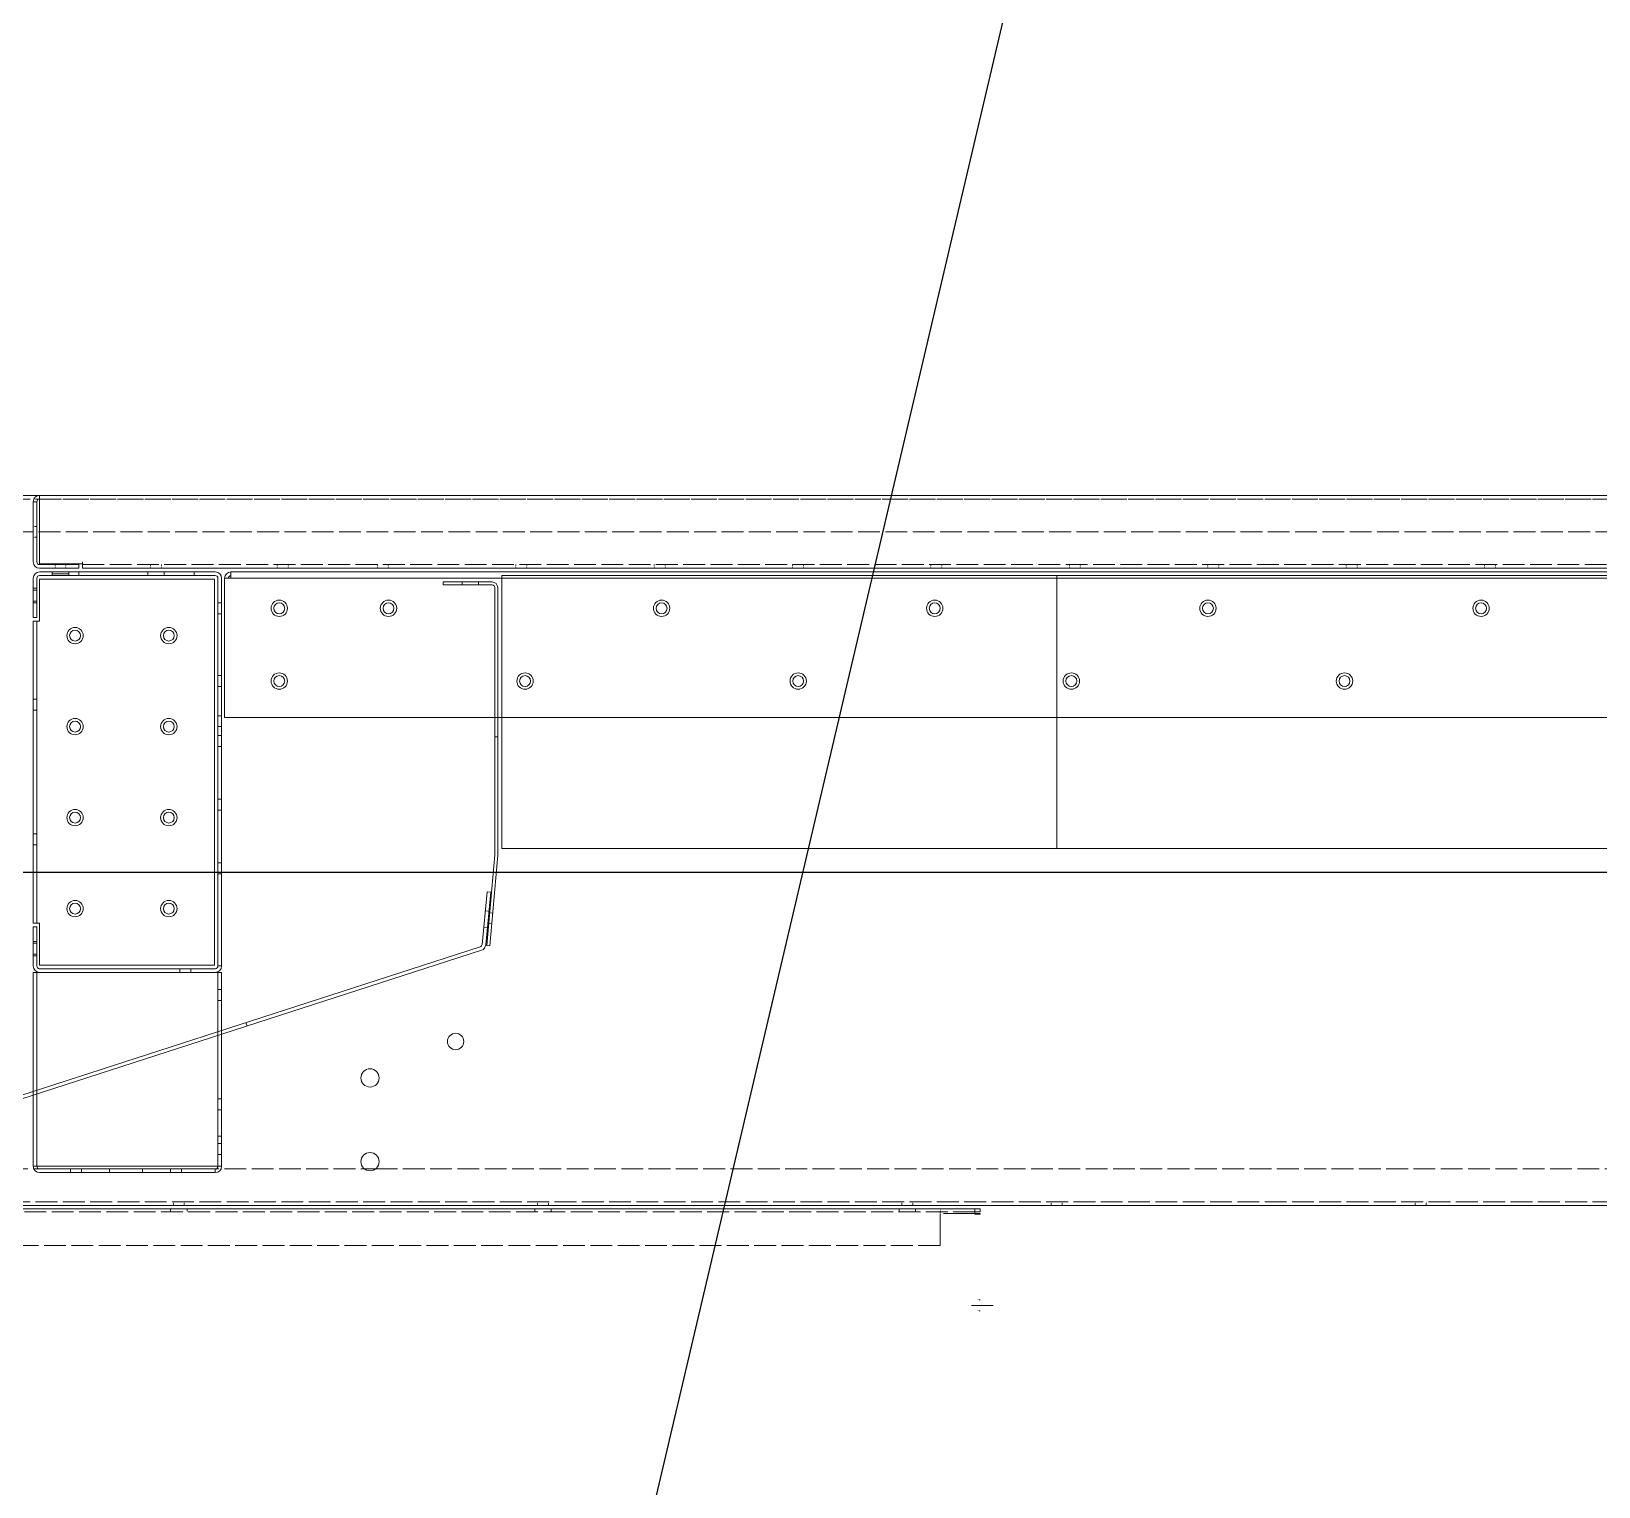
# Model space of a CAD drawing. Header units: millimetres. Extents: x 1817 to 34080, y 1746 to 24560.
# Drawn here: x 16726 to 17587, y 12763 to 13563 of the extents above; entities that cross this region are included whole.
import ezdxf

# ---------------------------------------------------------------- set-up
doc = ezdxf.new("R2010")
doc.units = ezdxf.units.MM
doc.linetypes.add('DASHED', pattern=[15, 12, -3])
doc.layers.add('냉각탑_dim', color=1, linetype='Continuous')

# ---------------------------------------------------------------- blocks, each defined once
blk = doc.blocks.new('A$C51234923')
at = {"color": 7, "lineweight": 15}
for p, q in [((3.5, 189), (3.5, 212)), ((3.5, 212), (99.5, 212)), ((99.5, 0), (99.5, 212)), ((0, 189), (0, 23)), ((3.5, 189), (0, 189)), ((2, 189), (2, 23)), ((0, 146), (2, 146)), ((0, 140), (2, 140)), ((0, 72), (2, 72)), ((0, 66), (2, 66)), ((3.5, 23), (0, 23)), ((3.5, 0), (3.5, 23)), ((99.5, 0), (3.5, 0))]:
    blk.add_line(p, q, dxfattribs=at)
for centre in [(23, 181), (74.5, 181), (23, 131), (74.5, 131), (23, 81), (74.5, 81), (23, 31), (74.5, 31)]:
    blk.add_circle(centre, 3, dxfattribs=at)
blk = doc.blocks.new('A$C30944BC8')
at = {"color": 7, "lineweight": 13, "ltscale": 0.007292}
for p in [(3.5, 190.24), (0, 186.74)]:
    blk.add_line(p, (3.5, 186.74), dxfattribs=at)
at = {"color": 7, "lineweight": 13}
for p, q in [((1673.5, 190.24), (3.5, 190.24)), ((3.5, 186.74), (1673.5, 186.74)), ((0, 110.24), (1677, 110.24))]:
    blk.add_line(p, q, dxfattribs=at)
at = {"color": 7, "lineweight": 13, "ltscale": 0.159375}
blk.add_line((0, 110.24), (0, 186.74), dxfattribs=at)
at = {"color": 7, "lineweight": 13}
for centre in [(30, 170.24), (90, 170.24), (240, 170.24), (390, 170.24), (540, 170.24), (690, 170.24), (30, 130.24), (165, 130.24), (315, 130.24), (465, 130.24), (615, 130.24)]:
    blk.add_circle(centre, 3, dxfattribs=at)
for radius in [3.5, 1.5]:
    blk.add_arc((3.5, 186.74), radius, 90, 180, dxfattribs=at)
blk = doc.blocks.new('A$C6A4A1024')
at = {"color": 7, "lineweight": 15}
for p, q in [((0, 195), (0, 216.5)), ((2, 195), (2, 216.5)), ((3.5, 220), (100, 220)), ((3.5, 218), (100, 218)), ((10.5, 220), (10.5, 218)), ((10.5, 220), (10.5, 218)), ((10.5, 220), (10.5, 218)), ((10.5, 220), (10.5, 218)), ((10.5, 220), (10.5, 218)), ((10.5, 220), (10.5, 218)), ((10.5, 220), (10.5, 218)), ((10.5, 220), (10.5, 218)), ((10.5, 220), (10.5, 218)), ((10.5, 220), (10.5, 218)), ((10.5, 220), (10.5, 218)), ((10.5, 220), (10.5, 218)), ((10.5, 220), (10.5, 218)), ((10.5, 220), (10.5, 218)), ((10.5, 220), (10.5, 218)), ((10.5, 220), (10.5, 218)), ((10.5, 220), (10.5, 218)), ((10.5, 220), (10.5, 218)), ((10.5, 220), (10.5, 218)), ((10.5, 220), (10.5, 218)), ((10.5, 220), (10.5, 218)), ((10.5, 220), (10.5, 218)), ((10.5, 220), (10.5, 218)), ((10.5, 220), (10.5, 218)), ((10.5, 220), (10.5, 218)), ((10.5, 220), (10.5, 218)), ((10.5, 220), (10.5, 218)), ((10.5, 220), (10.5, 218)), ((10.5, 220), (10.5, 218)), ((10.5, 220), (10.5, 218)), ((10.5, 220), (10.5, 218)), ((10.5, 220), (10.5, 218)), ((10.5, 220), (10.5, 218)), ((10.5, 220), (10.5, 218)), ((10.5, 220), (10.5, 218)), ((10.5, 220), (10.5, 218)), ((10.5, 220), (10.5, 218)), ((10.5, 220), (10.5, 218)), ((10.5, 220), (10.5, 218)), ((10.5, 220), (10.5, 218)), ((10.5, 220), (10.5, 218)), ((10.5, 220), (10.5, 218)), ((10.5, 220), (10.5, 218)), ((10.5, 220), (10.5, 218)), ((10.5, 220), (10.5, 218)), ((10.5, 220), (10.5, 218)), ((10.5, 220), (10.5, 218)), ((10.5, 220), (10.5, 218)), ((19.5, 220), (19.5, 218)), ((19.5, 220), (19.5, 218)), ((19.5, 220), (19.5, 218)), ((19.5, 220), (19.5, 218)), ((19.5, 220), (19.5, 218)), ((19.5, 220), (19.5, 218)), ((19.5, 220), (19.5, 218)), ((19.5, 220), (19.5, 218)), ((19.5, 220), (19.5, 218)), ((19.5, 220), (19.5, 218)), ((19.5, 220), (19.5, 218)), ((19.5, 220), (19.5, 218)), ((19.5, 220), (19.5, 218)), ((19.5, 220), (19.5, 218)), ((19.5, 220), (19.5, 218)), ((19.5, 220), (19.5, 218)), ((19.5, 220), (19.5, 218)), ((19.5, 220), (19.5, 218)), ((19.5, 220), (19.5, 218)), ((19.5, 220), (19.5, 218)), ((19.5, 220), (19.5, 218)), ((19.5, 220), (19.5, 218)), ((19.5, 220), (19.5, 218)), ((19.5, 220), (19.5, 218)), ((19.5, 220), (19.5, 218)), ((19.5, 220), (19.5, 218)), ((19.5, 220), (19.5, 218)), ((19.5, 220), (19.5, 218)), ((19.5, 220), (19.5, 218)), ((19.5, 220), (19.5, 218)), ((19.5, 220), (19.5, 218)), ((19.5, 220), (19.5, 218)), ((19.5, 220), (19.5, 218)), ((19.5, 220), (19.5, 218)), ((19.5, 220), (19.5, 218)), ((19.5, 220), (19.5, 218)), ((19.5, 220), (19.5, 218)), ((19.5, 220), (19.5, 218)), ((19.5, 220), (19.5, 218)), ((19.5, 220), (19.5, 218)), ((19.5, 220), (19.5, 218)), ((19.5, 220), (19.5, 218)), ((19.5, 220), (19.5, 218)), ((19.5, 220), (19.5, 218)), ((19.5, 220), (19.5, 218)), ((19.5, 220), (19.5, 218)), ((19.5, 220), (19.5, 218)), ((19.5, 220), (19.5, 218)), ((25, 220), (25, 218)), ((63, 220), (63, 218)), ((63, 220), (63, 218)), ((63, 220), (63, 218)), ((63, 220), (63, 218)), ((63, 220), (63, 218)), ((63, 220), (63, 218)), ((72, 220), (72, 218)), ((72, 220), (72, 218)), ((72, 220), (72, 218)), ((72, 220), (72, 218)), ((72, 220), (72, 218)), ((72, 220), (72, 218)), ((88.5, 220), (88.5, 218)), ((101.5, 3.5), (101.5, 216.5)), ((103.5, 3.5), (103.5, 216.5)), ((0, 211), (2, 211)), ((0, 211), (2, 211)), ((0, 211), (2, 211)), ((0, 211), (2, 211)), ((0, 211), (2, 211)), ((0, 211), (2, 211)), ((0, 211), (2, 211)), ((0, 211), (2, 211)), ((0, 211), (2, 211)), ((0, 211), (2, 211)), ((0, 211), (2, 211)), ((0, 211), (2, 211)), ((0, 210), (2, 210)), ((0, 210), (2, 210)), ((0, 210), (2, 210)), ((0, 210), (2, 210)), ((0, 210), (2, 210)), ((0, 210), (2, 210)), ((0, 210), (2, 210)), ((0, 210), (2, 210)), ((0, 210), (2, 210)), ((0, 210), (2, 210)), ((0, 210), (2, 210)), ((0, 210), (2, 210)), ((0, 210), (2, 210)), ((0, 210), (2, 210)), ((0, 210), (2, 210)), ((0, 210), (2, 210)), ((0, 210), (2, 210)), ((0, 210), (2, 210)), ((0, 210), (2, 210)), ((0, 210), (2, 210)), ((0, 210), (2, 210)), ((0, 210), (2, 210)), ((0, 210), (2, 210)), ((0, 210), (2, 210)), ((0, 210), (2, 210)), ((0, 210), (2, 210)), ((0, 210), (2, 210)), ((0, 210), (2, 210)), ((0, 210), (2, 210)), ((0, 210), (2, 210)), ((0, 210), (2, 210)), ((0, 204), (2, 204)), ((0, 204), (2, 204)), ((0, 204), (2, 204)), ((0, 204), (2, 204)), ((0, 204), (2, 204)), ((0, 204), (2, 204)), ((0, 204), (2, 204)), ((0, 204), (2, 204)), ((0, 204), (2, 204)), ((0, 204), (2, 204)), ((0, 204), (2, 204)), ((0, 204), (2, 204)), ((0, 204), (2, 204)), ((0, 204), (2, 204)), ((0, 204), (2, 204)), ((0, 204), (2, 204)), ((0, 204), (2, 204)), ((0, 204), (2, 204)), ((0, 204), (2, 204)), ((0, 204), (2, 204)), ((0, 204), (2, 204)), ((0, 204), (2, 204)), ((0, 204), (2, 204)), ((0, 204), (2, 204)), ((0, 204), (2, 204)), ((0, 204), (2, 204)), ((0, 204), (2, 204)), ((0, 204), (2, 204)), ((0, 204), (2, 204)), ((0, 204), (2, 204)), ((0, 204), (2, 204)), ((0, 203), (2, 203)), ((0, 203), (2, 203)), ((0, 203), (2, 203)), ((0, 203), (2, 203)), ((0, 203), (2, 203)), ((0, 203), (2, 203)), ((0, 203), (2, 203)), ((0, 203), (2, 203)), ((0, 203), (2, 203)), ((0, 203), (2, 203)), ((0, 203), (2, 203)), ((0, 203), (2, 203)), ((103.5, 203), (101.5, 203)), ((103.5, 203), (101.5, 203)), ((103.5, 203), (101.5, 203)), ((103.5, 203), (101.5, 203)), ((103.5, 203), (101.5, 203)), ((103.5, 203), (101.5, 203)), ((103.5, 203), (101.5, 203)), ((103.5, 203), (101.5, 203)), ((103.5, 203), (101.5, 203)), ((103.5, 203), (101.5, 203)), ((103.5, 203), (101.5, 203)), ((103.5, 203), (101.5, 203)), ((103.5, 203), (101.5, 203)), ((103.5, 203), (101.5, 203)), ((103.5, 203), (101.5, 203)), ((103.5, 203), (101.5, 203)), ((103.5, 203), (101.5, 203)), ((103.5, 203), (101.5, 203)), ((103.5, 203), (101.5, 203)), ((103.5, 203), (101.5, 203)), ((103.5, 203), (101.5, 203)), ((103.5, 203), (101.5, 203)), ((103.5, 203), (101.5, 203)), ((103.5, 203), (101.5, 203)), ((2, 195), (0, 195)), ((103.5, 197), (101.5, 197)), ((103.5, 197), (101.5, 197)), ((103.5, 197), (101.5, 197)), ((103.5, 197), (101.5, 197)), ((103.5, 197), (101.5, 197)), ((103.5, 197), (101.5, 197)), ((103.5, 197), (101.5, 197)), ((103.5, 197), (101.5, 197)), ((103.5, 197), (101.5, 197)), ((103.5, 197), (101.5, 197)), ((103.5, 197), (101.5, 197)), ((103.5, 197), (101.5, 197)), ((103.5, 197), (101.5, 197)), ((103.5, 197), (101.5, 197)), ((103.5, 197), (101.5, 197)), ((103.5, 197), (101.5, 197)), ((103.5, 197), (101.5, 197)), ((103.5, 197), (101.5, 197)), ((103.5, 197), (101.5, 197)), ((103.5, 197), (101.5, 197)), ((103.5, 197), (101.5, 197)), ((103.5, 197), (101.5, 197)), ((103.5, 197), (101.5, 197)), ((103.5, 197), (101.5, 197)), ((103.5, 163), (101.5, 163)), ((103.5, 163), (101.5, 163)), ((103.5, 163), (101.5, 163)), ((103.5, 163), (101.5, 163)), ((103.5, 163), (101.5, 163)), ((103.5, 163), (101.5, 163)), ((103.5, 163), (101.5, 163)), ((103.5, 163), (101.5, 163)), ((103.5, 163), (101.5, 163)), ((103.5, 163), (101.5, 163)), ((103.5, 163), (101.5, 163)), ((103.5, 163), (101.5, 163)), ((103.5, 163), (101.5, 163)), ((103.5, 163), (101.5, 163)), ((103.5, 163), (101.5, 163)), ((103.5, 163), (101.5, 163)), ((103.5, 163), (101.5, 163)), ((103.5, 163), (101.5, 163)), ((103.5, 163), (101.5, 163)), ((103.5, 163), (101.5, 163)), ((103.5, 163), (101.5, 163)), ((103.5, 163), (101.5, 163)), ((103.5, 163), (101.5, 163)), ((103.5, 163), (101.5, 163)), ((103.5, 163), (101.5, 163)), ((103.5, 163), (101.5, 163)), ((103.5, 163), (101.5, 163)), ((103.5, 157), (101.5, 157)), ((103.5, 157), (101.5, 157)), ((103.5, 157), (101.5, 157)), ((103.5, 157), (101.5, 157)), ((103.5, 157), (101.5, 157)), ((103.5, 157), (101.5, 157)), ((103.5, 157), (101.5, 157)), ((103.5, 157), (101.5, 157)), ((103.5, 157), (101.5, 157)), ((103.5, 157), (101.5, 157)), ((103.5, 157), (101.5, 157)), ((103.5, 157), (101.5, 157)), ((103.5, 157), (101.5, 157)), ((103.5, 157), (101.5, 157)), ((103.5, 157), (101.5, 157)), ((103.5, 157), (101.5, 157)), ((103.5, 157), (101.5, 157)), ((103.5, 157), (101.5, 157)), ((103.5, 157), (101.5, 157)), ((103.5, 157), (101.5, 157)), ((103.5, 157), (101.5, 157)), ((103.5, 157), (101.5, 157)), ((103.5, 157), (101.5, 157)), ((103.5, 157), (101.5, 157)), ((103.5, 157), (101.5, 157)), ((103.5, 157), (101.5, 157)), ((103.5, 157), (101.5, 157)), ((103.5, 141), (101.5, 141)), ((103.5, 141), (101.5, 141)), ((103.5, 141), (101.5, 141)), ((103.5, 141), (101.5, 141)), ((103.5, 141), (101.5, 141)), ((103.5, 141), (101.5, 141)), ((103.5, 141), (101.5, 141)), ((103.5, 141), (101.5, 141)), ((103.5, 135), (101.5, 135)), ((103.5, 135), (101.5, 135)), ((103.5, 135), (101.5, 135)), ((103.5, 135), (101.5, 135)), ((103.5, 135), (101.5, 135)), ((103.5, 135), (101.5, 135)), ((103.5, 135), (101.5, 135)), ((103.5, 135), (101.5, 135)), ((103.5, 130.11), (101.5, 130.11)), ((103.5, 130.11), (101.5, 130.11)), ((103.5, 124.11), (101.5, 124.11)), ((103.5, 124.11), (101.5, 124.11)), ((103.5, 95.11), (101.5, 95.11)), ((103.5, 95.11), (101.5, 95.11)), ((103.5, 89.11), (101.5, 89.11)), ((103.5, 89.11), (101.5, 89.11)), ((103.5, 60.11), (101.5, 60.11)), ((103.5, 60.11), (101.5, 60.11)), ((103.5, 54.11), (101.5, 54.11)), ((103.5, 54.11), (101.5, 54.11)), ((0, 25), (0, 3.5)), ((0, 25), (0, 3.5)), ((2, 25), (0, 25)), ((2, 25), (0, 25)), ((2, 25), (2, 3.5)), ((2, 25), (2, 3.5)), ((0, 17), (2, 17)), ((0, 17), (2, 17)), ((0, 17), (2, 17)), ((0, 17), (2, 17)), ((0, 17), (2, 17)), ((0, 17), (2, 17)), ((0, 17), (2, 17)), ((0, 17), (2, 17)), ((0, 17), (2, 17)), ((0, 17), (2, 17)), ((0, 17), (2, 17)), ((0, 17), (2, 17)), ((0, 16), (2, 16)), ((0, 16), (2, 16)), ((0, 16), (2, 16)), ((0, 16), (2, 16)), ((0, 16), (2, 16)), ((0, 16), (2, 16)), ((0, 16), (2, 16)), ((0, 16), (2, 16)), ((0, 16), (2, 16)), ((0, 16), (2, 16)), ((0, 16), (2, 16)), ((0, 16), (2, 16)), ((0, 16), (2, 16)), ((0, 16), (2, 16)), ((0, 16), (2, 16)), ((0, 16), (2, 16)), ((0, 16), (2, 16)), ((0, 16), (2, 16)), ((0, 16), (2, 16)), ((0, 16), (2, 16)), ((0, 16), (2, 16)), ((0, 16), (2, 16)), ((0, 16), (2, 16)), ((0, 16), (2, 16)), ((0, 16), (2, 16)), ((0, 16), (2, 16)), ((0, 10), (2, 10)), ((0, 10), (2, 10)), ((0, 10), (2, 10)), ((0, 10), (2, 10)), ((0, 10), (2, 10)), ((0, 10), (2, 10)), ((0, 10), (2, 10)), ((0, 10), (2, 10)), ((0, 10), (2, 10)), ((0, 10), (2, 10)), ((0, 10), (2, 10)), ((0, 10), (2, 10)), ((0, 10), (2, 10)), ((0, 10), (2, 10)), ((0, 10), (2, 10)), ((0, 10), (2, 10)), ((0, 10), (2, 10)), ((0, 10), (2, 10)), ((0, 10), (2, 10)), ((0, 10), (2, 10)), ((0, 10), (2, 10)), ((0, 10), (2, 10)), ((0, 10), (2, 10)), ((0, 10), (2, 10)), ((0, 10), (2, 10)), ((0, 10), (2, 10)), ((0, 9), (2, 9)), ((0, 9), (2, 9)), ((0, 9), (2, 9)), ((0, 9), (2, 9)), ((0, 9), (2, 9)), ((0, 9), (2, 9)), ((0, 9), (2, 9)), ((0, 9), (2, 9)), ((0, 9), (2, 9)), ((0, 9), (2, 9)), ((0, 9), (2, 9)), ((0, 9), (2, 9)), ((3.5, 2), (100, 2)), ((100, 2), (3.5, 2)), ((3.5, 0), (100, 0)), ((3.5, 0), (100, 0)), ((80.5, 0), (80.5, 2)), ((80.5, 0), (80.5, 2)), ((80.5, 0), (80.5, 2)), ((80.5, 0), (80.5, 2)), ((80.5, 0), (80.5, 2)), ((80.5, 0), (80.5, 2)), ((80.5, 0), (80.5, 2)), ((80.5, 0), (80.5, 2)), ((80.5, 0), (80.5, 2)), ((80.5, 0), (80.5, 2)), ((86.5, 0), (86.5, 2)), ((86.5, 0), (86.5, 2)), ((86.5, 0), (86.5, 2)), ((86.5, 0), (86.5, 2)), ((86.5, 0), (86.5, 2)), ((86.5, 0), (86.5, 2)), ((86.5, 0), (86.5, 2)), ((86.5, 0), (86.5, 2)), ((86.5, 0), (86.5, 2)), ((86.5, 0), (86.5, 2)), ((103.5, 3.5), (101.5, 3.5))]:
    blk.add_line(p, q, dxfattribs=at)
for centre, radius, start, end in [((3.5, 216.5), 3.5, 90, 179.99999), ((3.5, 216.5), 1.5, 90, 179.99999), ((100, 216.5), 3.5, 0, 90), ((100, 216.5), 1.5, 0, 90), ((3.5, 3.5), 3.5, 180.00001, 270), ((3.5, 3.5), 1.5, 180.00001, 270), ((100, 3.5), 3.5, 270, 0), ((100, 3.5), 1.5, 270, 0)]:
    blk.add_arc(centre, radius, start, end, dxfattribs=at)
blk = doc.blocks.new('A$C7AFD6E2C')
at = {"color": 7, "lineweight": 13}
for p, q in [((1778.5, 40), (3.5, 40)), ((1755, 0), (27, 0))]:
    blk.add_line(p, q, dxfattribs=at)
at = {"color": 7, "linetype": 'DASHED', "lineweight": 13}
for p, q in [((1778.5, 38), (3.5, 38)), ((1755, 2), (27, 2))]:
    blk.add_line(p, q, dxfattribs=at)
at = {"color": 7, "lineweight": 13, "ltscale": 0.007292}
blk.add_line((1778.5, 36.5), (1778.5, 40), dxfattribs=at)
at = {"color": 7, "lineweight": 13, "ltscale": 0.070833}
blk.add_line((1778.5, 2.5), (1778.5, 36.5), dxfattribs=at)
at = {"color": 7, "lineweight": 13, "ltscale": 0.004167}
for p, q in [((1780, 36.5), (1782, 36.5)), ((1757, 2), (1757, 0))]:
    blk.add_line(p, q, dxfattribs=at)
at = {"color": 7, "lineweight": 13, "ltscale": 0.06875}
for p, q in [((1780, 36.5), (1780, 3.5)), ((1782, 3.5), (1782, 36.5))]:
    blk.add_line(p, q, dxfattribs=at)
at = {"color": 7, "linetype": 'DASHED', "lineweight": 13, "ltscale": 0.004167}
for p, q in [((1780, 23), (1782, 23)), ((1780, 23), (1782, 23)), ((1780, 23), (1782, 23)), ((1780, 23), (1782, 23)), ((1780, 23), (1782, 23)), ((1780, 23), (1782, 23)), ((1780, 23), (1782, 23)), ((1780, 23), (1782, 23)), ((1780, 17), (1782, 17)), ((1780, 17), (1782, 17)), ((1780, 17), (1782, 17)), ((1780, 17), (1782, 17)), ((1780, 17), (1782, 17)), ((1780, 17), (1782, 17)), ((1780, 17), (1782, 17)), ((1780, 17), (1782, 17)), ((979, 2), (979, 0)), ((979, 2), (979, 0)), ((985, 2), (985, 0)), ((985, 2), (985, 0)), ((1055, 2), (1055, 0)), ((1055, 2), (1055, 0)), ((1061, 2), (1061, 0)), ((1061, 2), (1061, 0)), ((1131, 2), (1131, 0)), ((1131, 2), (1131, 0)), ((1137, 2), (1137, 0)), ((1137, 2), (1137, 0)), ((1207, 2), (1207, 0)), ((1207, 2), (1207, 0)), ((1213, 2), (1213, 0)), ((1213, 2), (1213, 0)), ((1283, 2), (1283, 0)), ((1283, 2), (1283, 0)), ((1289, 2), (1289, 0)), ((1289, 2), (1289, 0)), ((1359, 2), (1359, 0)), ((1359, 2), (1359, 0)), ((1365, 2), (1365, 0)), ((1365, 2), (1365, 0)), ((1435, 2), (1435, 0)), ((1435, 2), (1435, 0)), ((1441, 2), (1441, 0)), ((1441, 2), (1441, 0)), ((1511, 2), (1511, 0)), ((1511, 2), (1511, 0)), ((1517, 2), (1517, 0)), ((1517, 2), (1517, 0)), ((1587, 2), (1587, 0)), ((1587, 2), (1587, 0)), ((1593, 2), (1593, 0)), ((1593, 2), (1593, 0)), ((1642, 2), (1642, 0)), ((1642, 2), (1642, 0)), ((1648, 2), (1648, 0)), ((1648, 2), (1648, 0)), ((1711.5, 2), (1711.5, 0)), ((1711.5, 2), (1711.5, 0)), ((1717.5, 2), (1717.5, 0)), ((1717.5, 2), (1717.5, 0)), ((1764, 2), (1764, 0)), ((1764, 2), (1764, 0)), ((1764, 2), (1764, 0)), ((1764, 2), (1764, 0)), ((1764, 2), (1764, 0)), ((1764, 2), (1764, 0)), ((1764, 2), (1764, 0)), ((1764, 2), (1764, 0)), ((1764, 2), (1764, 0)), ((1764, 2), (1764, 0)), ((1764, 2), (1764, 0)), ((1764, 2), (1764, 0)), ((1764, 2), (1764, 0)), ((1764, 2), (1764, 0)), ((1764, 2), (1764, 0)), ((1764, 2), (1764, 0)), ((1770, 2), (1770, 0)), ((1770, 2), (1770, 0)), ((1770, 2), (1770, 0)), ((1770, 2), (1770, 0)), ((1770, 2), (1770, 0)), ((1770, 2), (1770, 0)), ((1770, 2), (1770, 0)), ((1770, 2), (1770, 0)), ((1770, 2), (1770, 0)), ((1770, 2), (1770, 0)), ((1770, 2), (1770, 0)), ((1770, 2), (1770, 0)), ((1770, 2), (1770, 0)), ((1770, 2), (1770, 0)), ((1770, 2), (1770, 0)), ((1770, 2), (1770, 0))]:
    blk.add_line(p, q, dxfattribs=at)
at = {"color": 7, "linetype": 'DASHED', "lineweight": 13, "ltscale": 0.002083}
blk.add_line((1755, 3.5), (1755, 2.5), dxfattribs=at)
at = {"color": 7, "lineweight": 13, "ltscale": 0.002083}
blk.add_line((1755, 2.5), (1755, 3.5), dxfattribs=at)
at = {"color": 7, "lineweight": 13, "ltscale": 0.005208}
blk.add_line((1755, 2.5), (1755, 0), dxfattribs=at)
at = {"color": 7, "lineweight": 13, "ltscale": 0.048958}
blk.add_line((1755, 2.5), (1778.5, 2.5), dxfattribs=at)
at = {"color": 7, "lineweight": 13, "ltscale": 0.044792}
for p, q in [((1778.5, 2), (1757, 2)), ((1778.5, 0), (1757, 0))]:
    blk.add_line(p, q, dxfattribs=at)
at = {"color": 7, "lineweight": 13}
for centre, radius, start, end in [((1778.5, 36.5), 3.5, 0, 90), ((1778.5, 36.5), 1.5, 360, 90), ((1778.5, 3.5), 3.5, 270, 360), ((1778.5, 3.5), 1.5, 270, 0)]:
    blk.add_arc(centre, radius, start, end, dxfattribs=at)
blk = doc.blocks.new('A$C244D7E91')
at = {"color": 7, "lineweight": 15}
for p, q in [((0, 3.5), (0, 110)), ((3.5, 110), (0, 110)), ((2, 3.5), (2, 110)), ((3.5, 110), (100, 110)), ((103.5, 110), (100, 110)), ((101.5, 3.5), (101.5, 110)), ((103.5, 3.5), (103.5, 110)), ((103.5, 100.5), (101.5, 100.5)), ((103.5, 100.5), (101.5, 100.5)), ((103.5, 94.5), (101.5, 94.5)), ((103.5, 94.5), (101.5, 94.5)), ((103.5, 40.5), (101.5, 40.5)), ((103.5, 40.5), (101.5, 40.5)), ((103.5, 34.5), (101.5, 34.5)), ((103.5, 34.5), (101.5, 34.5)), ((101.5, 20), (103.5, 20)), ((103.5, 16), (101.5, 16)), ((103.5, 16), (101.5, 16)), ((103.5, 16), (101.5, 16)), ((103.5, 16), (101.5, 16)), ((103.5, 16), (101.5, 16)), ((103.5, 10), (101.5, 10)), ((103.5, 10), (101.5, 10)), ((103.5, 10), (101.5, 10)), ((103.5, 10), (101.5, 10)), ((103.5, 10), (101.5, 10)), ((3.5, 3.5), (0, 3.5)), ((100, 3.5), (3.5, 3.5)), ((100, 2), (3.5, 2)), ((100, 0), (3.5, 0)), ((20.5, 0), (20.5, 2)), ((20.5, 0), (20.5, 2)), ((26.5, 0), (26.5, 2)), ((26.5, 0), (26.5, 2)), ((42, 0), (42, 2)), ((60, 0), (60, 2)), ((75.5, 0), (75.5, 2)), ((75.5, 0), (75.5, 2)), ((81.5, 0), (81.5, 2)), ((81.5, 0), (81.5, 2)), ((103.5, 3.5), (100, 3.5)), ((100, 2), (100, 0))]:
    blk.add_line(p, q, dxfattribs=at)
for centre, radius, start, end in [((3.5, 3.5), 3.5, 180.00001, 270), ((3.5, 3.5), 1.5, 180.00001, 270), ((100, 3.5), 3.5, 270, 0), ((100, 3.5), 1.5, 270, 0)]:
    blk.add_arc(centre, radius, start, end, dxfattribs=at)
blk = doc.blocks.new('A$C7EF54F26')
at = {"color": 7, "lineweight": 15}
for p, q in [((431.66, 245.91), (433.66, 245.91)), ((431.66, 216.89), (431.66, 245.91)), ((433.66, 216.89), (433.66, 245.91)), ((431.66, 235.41), (433.66, 235.41)), ((431.66, 235.41), (433.66, 235.41)), ((431.66, 235.41), (433.66, 235.41)), ((431.66, 235.41), (433.66, 235.41)), ((431.66, 235.41), (433.66, 235.41)), ((431.66, 235.41), (433.66, 235.41)), ((431.66, 235.41), (433.66, 235.41)), ((431.66, 235.41), (433.66, 235.41)), ((431.66, 235.41), (433.66, 235.41)), ((431.66, 235.41), (433.66, 235.41)), ((431.66, 235.41), (433.66, 235.41)), ((431.66, 226.41), (433.66, 226.41)), ((431.66, 226.41), (433.66, 226.41)), ((431.66, 226.41), (433.66, 226.41)), ((431.66, 226.41), (433.66, 226.41)), ((431.66, 226.41), (433.66, 226.41)), ((431.66, 226.41), (433.66, 226.41)), ((431.66, 226.41), (433.66, 226.41)), ((431.66, 226.41), (433.66, 226.41)), ((431.66, 226.41), (433.66, 226.41)), ((431.66, 226.41), (433.66, 226.41)), ((431.66, 226.41), (433.66, 226.41)), ((2.12, 30.92), (430.75, 215.52)), ((2.91, 29.08), (431.54, 213.68)), ((306.56, 162.03), (307.35, 160.19)), ((176.95, 106.21), (177.74, 104.37)), ((0, 27.68), (0.15, 0)), ((2, 27.69), (2.15, 0.01)), ((2.04, 19.51), (0.04, 19.5)), ((2.04, 19.51), (0.04, 19.5)), ((2.04, 19.51), (0.04, 19.5)), ((2.04, 19.51), (0.04, 19.5)), ((2.04, 19.51), (0.04, 19.5)), ((2.04, 19.51), (0.04, 19.5)), ((2.04, 19.51), (0.04, 19.5)), ((2.04, 19.51), (0.04, 19.5)), ((2.04, 19.51), (0.04, 19.5)), ((2.04, 19.51), (0.04, 19.5)), ((2.04, 19.51), (0.04, 19.5)), ((2.09, 10.51), (0.09, 10.5)), ((2.09, 10.51), (0.09, 10.5)), ((2.09, 10.51), (0.09, 10.5)), ((2.09, 10.51), (0.09, 10.5)), ((2.09, 10.51), (0.09, 10.5)), ((2.09, 10.51), (0.09, 10.5)), ((2.09, 10.51), (0.09, 10.5)), ((2.09, 10.51), (0.09, 10.5)), ((2.09, 10.51), (0.09, 10.5)), ((2.09, 10.51), (0.09, 10.5)), ((2.09, 10.51), (0.09, 10.5)), ((0.15, 0), (2.15, 0.01))]:
    blk.add_line(p, q, dxfattribs=at)
for centre, radius, start, end in [((430.16, 216.89), 1.5, 293.3, 0), ((430.16, 216.89), 3.5, 293.3, 0), ((3.5, 27.7), 3.5, 113.3, 180.3), ((3.5, 27.7), 1.5, 113.3, 180.3)]:
    blk.add_arc(centre, radius, start, end, dxfattribs=at)
blk = doc.blocks.new('A$C21967578')
at = {"color": 7, "lineweight": 15}
for p, q in [((0, 199.81), (26.9, 199.81)), ((0, 199.81), (0, 198.21)), ((0, 198.21), (26.9, 198.21)), ((10.5, 198.21), (10.5, 199.81)), ((10.5, 198.21), (10.5, 199.81)), ((10.5, 198.21), (10.5, 199.81)), ((10.5, 198.21), (10.5, 199.81)), ((10.5, 198.21), (10.5, 199.81)), ((10.5, 198.21), (10.5, 199.81)), ((10.5, 198.21), (10.5, 199.81)), ((10.5, 198.21), (10.5, 199.81)), ((10.5, 198.21), (10.5, 199.81)), ((10.5, 198.21), (10.5, 199.81)), ((10.5, 198.21), (10.5, 199.81)), ((10.5, 198.21), (10.5, 199.81)), ((10.5, 198.21), (10.5, 199.81)), ((10.5, 198.21), (10.5, 199.81)), ((10.5, 198.21), (10.5, 199.81)), ((19.5, 198.21), (19.5, 199.81)), ((19.5, 198.21), (19.5, 199.81)), ((19.5, 198.21), (19.5, 199.81)), ((19.5, 198.21), (19.5, 199.81)), ((19.5, 198.21), (19.5, 199.81)), ((19.5, 198.21), (19.5, 199.81)), ((19.5, 198.21), (19.5, 199.81)), ((19.5, 198.21), (19.5, 199.81)), ((19.5, 198.21), (19.5, 199.81)), ((19.5, 198.21), (19.5, 199.81)), ((19.5, 198.21), (19.5, 199.81)), ((19.5, 198.21), (19.5, 199.81)), ((19.5, 198.21), (19.5, 199.81)), ((19.5, 198.21), (19.5, 199.81)), ((19.5, 198.21), (19.5, 199.81)), ((28.4, 196.71), (28.4, 49.88)), ((30, 49.81), (30, 196.71)), ((30, 114.81), (28.4, 114.81)), ((28.4, 49.88), (24.05, 0.14)), ((30, 49.81), (25.64, 0)), ((25.62, 18.07), (27.21, 17.93)), ((25.62, 18.07), (27.21, 17.93)), ((25.62, 18.07), (27.21, 17.93)), ((25.62, 18.07), (27.21, 17.93)), ((25.62, 18.07), (27.21, 17.93)), ((25.62, 18.07), (27.21, 17.93)), ((25.62, 18.07), (27.21, 17.93)), ((25.62, 18.07), (27.21, 17.93)), ((25.62, 18.07), (27.21, 17.93)), ((25.62, 18.07), (27.21, 17.93)), ((25.62, 18.07), (27.21, 17.93)), ((25.09, 12.09), (26.69, 11.95)), ((25.09, 12.09), (26.69, 11.95)), ((25.09, 12.09), (26.69, 11.95)), ((25.09, 12.09), (26.69, 11.95)), ((25.09, 12.09), (26.69, 11.95)), ((25.09, 12.09), (26.69, 11.95)), ((25.09, 12.09), (26.69, 11.95)), ((25.09, 12.09), (26.69, 11.95)), ((25.09, 12.09), (26.69, 11.95)), ((25.09, 12.09), (26.69, 11.95)), ((25.09, 12.09), (26.69, 11.95)), ((24.05, 0.14), (25.64, 0))]:
    blk.add_line(p, q, dxfattribs=at)
for radius, start in [(3.1, 360), (1.5, 0)]:
    blk.add_arc((26.9, 196.71), radius, start, 90, dxfattribs=at)
blk = doc.blocks.new('1')
at = {"color": 7, "lineweight": 13}
for p, q in [((18660.23, 13307.76), (16163.63, 13307.76)), ((18660.23, 12917.76), (16163.63, 12917.76)), ((17244.13, 12915.76), (16164.73, 12915.76))]:
    blk.add_line(p, q, dxfattribs=at)
at = {"color": 7, "linetype": 'DASHED', "lineweight": 13}
for p, q in [((18660.23, 13305.76), (16163.63, 13305.76)), ((18541.93, 13287.76), (16713.93, 13287.76)), ((16411.93, 12937.76), (16908.93, 12937.76)), ((16914.93, 12937.76), (18411.93, 12937.76)), ((18660.23, 12919.76), (16163.63, 12919.76)), ((17244.13, 12914.16), (16164.73, 12914.16)), ((17224.93, 12895.76), (16506.93, 12895.76))]:
    blk.add_line(p, q, dxfattribs=at)
at = {"lineweight": 5}
blk.add_line((16737.43, 13264.76), (16746.43, 13264.76), dxfattribs=at)
blk.add_line((16522.93, 13100.76), (18149.59, 13100.76))
at = {"color": 7, "lineweight": 13, "ltscale": 0.01875}
blk.add_line((16908.93, 12937.76), (16914.93, 12937.76), dxfattribs=at)
at = {"color": 7, "linetype": 'DASHED', "lineweight": 13, "ltscale": 0.00625}
for p, q in [((16803.93, 12919.76), (16803.93, 12917.76)), ((16809.93, 12919.76), (16809.93, 12917.76)), ((17003.93, 12919.76), (17003.93, 12917.76)), ((17009.93, 12919.76), (17009.93, 12917.76)), ((17203.93, 12919.76), (17203.93, 12917.76)), ((17209.93, 12919.76), (17209.93, 12917.76)), ((17285.93, 12919.76), (17285.93, 12917.76)), ((17291.93, 12919.76), (17291.93, 12917.76)), ((17485.93, 12919.76), (17485.93, 12917.76)), ((17491.93, 12919.76), (17491.93, 12917.76))]:
    blk.add_line(p, q, dxfattribs=at)
at = {"color": 7, "linetype": 'DASHED', "lineweight": 13, "ltscale": 0.005}
for p, q in [((16802.43, 12914.16), (16802.43, 12915.76)), ((16811.43, 12914.16), (16811.43, 12915.76)), ((17002.43, 12914.16), (17002.43, 12915.76)), ((17011.43, 12914.16), (17011.43, 12915.76)), ((17202.43, 12914.16), (17202.43, 12915.76)), ((17211.43, 12914.16), (17211.43, 12915.76)), ((17224.93, 12915.76), (17224.93, 12914.16)), ((17246.93, 12865.76), (17245.33, 12865.76)), ((17246.93, 12859.76), (17245.33, 12859.76))]:
    blk.add_line(p, q, dxfattribs=at)
at = {"color": 7, "linetype": 'DASHED', "lineweight": 13, "ltscale": 0.00375}
blk.add_line((17224.93, 12914.16), (17224.93, 12912.96), dxfattribs=at)
at = {"color": 7, "linetype": 'DASHED', "lineweight": 13, "ltscale": 0.05375}
for p, q in [((17224.93, 12912.96), (17224.93, 12895.76)), ((17226.93, 12913.26), (17244.13, 12913.26))]:
    blk.add_line(p, q, dxfattribs=at)
at = {"color": 7, "lineweight": 13, "ltscale": 0.00875}
for p, q in [((17244.13, 12912.96), (17244.13, 12915.76)), ((17246.93, 12912.96), (17244.13, 12912.96))]:
    blk.add_line(p, q, dxfattribs=at)
at = {"color": 7, "lineweight": 13, "ltscale": 0.009063}
for p, q in [((17246.93, 12915.76), (17244.13, 12915.76)), ((17246.93, 12914.16), (17244.13, 12914.16))]:
    blk.add_line(p, q, dxfattribs=at)
at = {"color": 7, "lineweight": 13, "ltscale": 0.005}
for p, q in [((17244.13, 12915.76), (17244.13, 12914.16)), ((17246.93, 12913.26), (17245.33, 12913.26)), ((17246.93, 12915.76), (17246.93, 12914.16))]:
    blk.add_line(p, q, dxfattribs=at)
at = {"color": 7, "lineweight": 13, "ltscale": 0.00375}
blk.add_line((17244.13, 12913.26), (17245.33, 12913.26), dxfattribs=at)
at = {"color": 7, "lineweight": 13, "ltscale": 0.0009375}
for p, q in [((17245.33, 12913.26), (17245.33, 12912.96)), ((17246.93, 12913.26), (17246.93, 12912.96))]:
    blk.add_line(p, q, dxfattribs=at)
at = {"color": 1, "lineweight": 5}
blk.add_line((17242.13, 12862.76), (17254.13, 12862.76), dxfattribs=at)
at = {"color": 5, "lineweight": 5}
for points in [[(16984.35, 13113.76), (17289.15, 13113.76), (17289.15, 13263.76), (16984.35, 13263.76)], [(17289.15, 13113.76), (17593.95, 13113.76), (17593.95, 13263.76), (17289.15, 13263.76)]]:
    blk.add_lwpolyline(points, close=True, dxfattribs=at)
at = {"color": 7, "lineweight": 13}
for centre, radius in [((16862.05, 13245.76), 4.5), ((16922.05, 13245.76), 4.5), ((17072.05, 13245.76), 4.5), ((17222.05, 13245.76), 4.5), ((17372.05, 13245.76), 4.5), ((17522.05, 13245.76), 4.5), ((16749.93, 13230.76), 4.5), ((16801.43, 13230.76), 4.5), ((16862.05, 13205.76), 4.5), ((16997.05, 13205.76), 4.5), ((17147.05, 13205.76), 4.5), ((17297.05, 13205.76), 4.5), ((17447.05, 13205.76), 4.5), ((16749.93, 13180.76), 4.5), ((16801.43, 13180.76), 4.5), ((16749.93, 13130.76), 4.5), ((16801.43, 13130.76), 4.5), ((16749.93, 13080.76), 4.5), ((16801.43, 13080.76), 4.5), ((16958.93, 13007.76), 4.5), ((16911.93, 12987.76), 5), ((16911.93, 12941.76), 5)]:
    blk.add_circle(centre, radius, dxfattribs=at)
at = {"lineweight": 5, "xscale": -1}
blk.add_blockref('A$C7AFD6E2C', (18508.95, 13267.76), dxfattribs=at)
at = {"lineweight": 5}
for name, p in [('A$C6A4A1024', (16726.93, 13045.76)), ('A$C30944BC8', (16832.05, 13075.51)), ('A$C51234923', (16726.93, 13049.76)), ('A$C21967578', (16952.05, 13060.41)), ('A$C244D7E91', (16726.93, 12935.76))]:
    blk.add_blockref(name, p, dxfattribs=at)
at = {"lineweight": 5, "rotation": 354.6349260590812}
blk.add_blockref('A$C7EF54F26', (16523.43, 12885.55), dxfattribs=at)

msp = doc.modelspace()

# ---------------------------------------------------------------- linework, layer by layer
at = {"layer": '냉각탑_dim', "linetype": 'ByBlock', "lineweight": -2, "elevation": 0}
msp.add_lwpolyline([(16975.47, 12359.49), (17377.92, 14071.83)], dxfattribs=at)

# ---------------------------------------------------------------- block references
msp.add_blockref('1', (0, 0))

doc.saveas('drawing.dxf')
